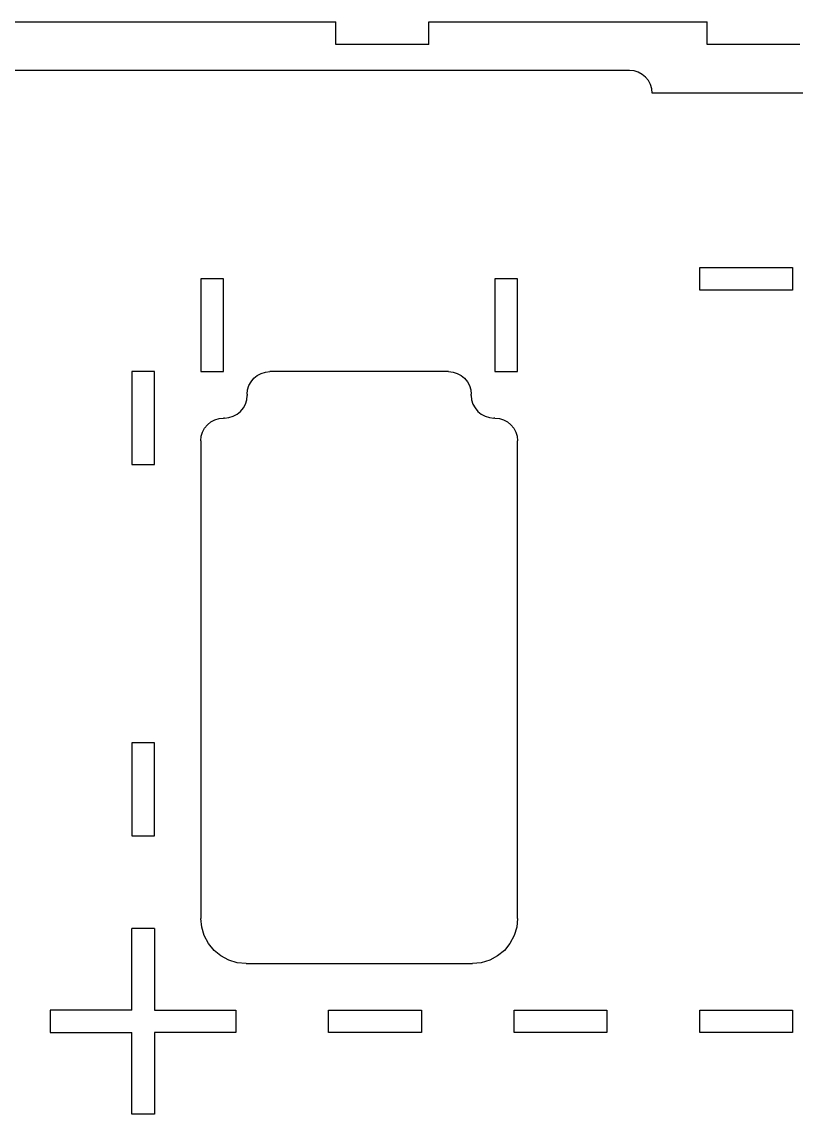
# Model space of a CAD drawing. Header units: millimetres. Extents: x -3928 to -434, y -548 to 1409.
# Drawn here: x -3064.5 to -2893.4, y 611.9 to 853.2 of the extents above; entities that cross this region are included whole.
import ezdxf

# ---------------------------------------------------------------- set-up
doc = ezdxf.new("R2010")
doc.units = ezdxf.units.MM
doc.header["$MEASUREMENT"] = 0
doc.layers.add('layer 1', color=7, linetype='Continuous')

msp = doc.modelspace()

# ---------------------------------------------------------------- linework, layer by layer
at = {"layer": 'layer 1', "color": 1, "lineweight": 25}
for points in [[(-3077.1188, 853.1505), (-3077.1188, 853.1505), (-2995.1189, 853.1505), (-2995.1189, 853.1505)], [(-2995.1189, 848.1502), (-2995.1189, 848.1502), (-2995.1189, 853.1505), (-2995.1189, 853.1505)], [(-2974.619, 853.1505), (-2974.619, 853.1505), (-2913.1189, 853.1505), (-2913.1189, 853.1505)], [(-2974.619, 848.1502), (-2974.619, 848.1502), (-2974.619, 853.1505), (-2974.619, 853.1505)], [(-2913.1189, 848.1502), (-2913.1189, 848.1502), (-2913.1189, 853.1505), (-2913.1189, 853.1505)], [(-2974.619, 848.1502), (-2974.619, 848.1502), (-2995.1189, 848.1502), (-2995.1189, 848.1502)], [(-2892.619, 848.1502), (-2892.619, 848.1502), (-2913.1189, 848.1502), (-2913.1189, 848.1502)], [(-2930.2174, 842.3919), (-2930.2174, 842.3919), (-3145.2174, 842.3919), (-3145.2174, 842.3919)], [(-2842.7176, 837.392), (-2842.7176, 837.392), (-2925.2175, 837.392), (-2925.2175, 837.392)], [(-2914.7174, 798.8919), (-2914.7174, 798.8919), (-2894.2175, 798.8919), (-2894.2175, 798.8919)], [(-2914.7174, 793.892), (-2914.7174, 793.892), (-2914.7174, 798.8919), (-2914.7174, 798.8919)], [(-2894.2175, 798.8919), (-2894.2175, 798.8919), (-2894.2175, 793.892), (-2894.2175, 793.892)], [(-3024.9675, 796.3918), (-3024.9675, 796.3918), (-3024.9675, 775.8919), (-3024.9675, 775.8919)], [(-3019.9676, 796.3918), (-3019.9676, 796.3918), (-3024.9675, 796.3918), (-3024.9675, 796.3918)], [(-3019.9676, 775.8919), (-3019.9676, 775.8919), (-3019.9676, 796.3918), (-3019.9676, 796.3918)], [(-2954.9676, 796.3918), (-2954.9676, 796.3918), (-2959.9675, 796.3918), (-2959.9675, 796.3918)], [(-2959.9675, 796.3918), (-2959.9675, 796.3918), (-2959.9675, 775.8919), (-2959.9675, 775.8919)], [(-2954.9676, 775.8919), (-2954.9676, 775.8919), (-2954.9676, 796.3918), (-2954.9676, 796.3918)], [(-2894.2175, 793.892), (-2894.2175, 793.892), (-2914.7174, 793.892), (-2914.7174, 793.892)], [(-3035.2175, 775.8919), (-3035.2175, 775.8919), (-3040.2173, 775.8919), (-3040.2173, 775.8919)], [(-3040.2173, 775.8919), (-3040.2173, 775.8919), (-3040.2173, 755.3919), (-3040.2173, 755.3919)], [(-3035.2175, 755.3919), (-3035.2175, 755.3919), (-3035.2175, 775.8919), (-3035.2175, 775.8919)], [(-3024.9675, 775.8919), (-3024.9675, 775.8919), (-3019.9676, 775.8919), (-3019.9676, 775.8919)], [(-2970.2175, 775.8919), (-2970.2175, 775.8919), (-3009.7173, 775.8919), (-3009.7173, 775.8919)], [(-2959.9675, 775.8919), (-2959.9675, 775.8919), (-2954.9676, 775.8919), (-2954.9676, 775.8919)], [(-3014.7176, 770.8919), (-3014.7176, 770.8919), (-3014.7176, 770.6418), (-3014.7176, 770.6418)], [(-2965.2176, 770.6418), (-2965.2176, 770.6418), (-2965.2176, 770.8919), (-2965.2176, 770.8919)], [(-3019.7175, 765.6419), (-3019.7175, 765.6419), (-3019.9676, 765.6419), (-3019.9676, 765.6419)], [(-2959.9675, 765.6419), (-2959.9675, 765.6419), (-2960.2177, 765.6419), (-2960.2177, 765.6419)], [(-3024.9675, 760.642), (-3024.9675, 760.642), (-3024.9675, 655.142), (-3024.9675, 655.142)], [(-2954.9676, 655.142), (-2954.9676, 655.142), (-2954.9676, 760.642), (-2954.9676, 760.642)], [(-3040.2173, 755.3919), (-3040.2173, 755.3919), (-3035.2175, 755.3919), (-3035.2175, 755.3919)], [(-3035.2175, 693.8918), (-3035.2175, 693.8918), (-3040.2173, 693.8918), (-3040.2173, 693.8918)], [(-3040.2173, 693.8918), (-3040.2173, 693.8918), (-3040.2173, 673.3919), (-3040.2173, 673.3919)], [(-3035.2175, 673.3919), (-3035.2175, 673.3919), (-3035.2175, 693.8918), (-3035.2175, 693.8918)], [(-3040.2173, 673.3919), (-3040.2173, 673.3919), (-3035.2175, 673.3919), (-3035.2175, 673.3919)], [(-3035.2175, 652.892), (-3035.2175, 652.892), (-3040.2173, 652.892), (-3040.2173, 652.892)], [(-3040.2173, 634.8919), (-3040.2173, 634.8919), (-3040.2173, 652.892), (-3040.2173, 652.892)], [(-3035.2175, 652.892), (-3035.2175, 652.892), (-3035.2175, 634.8919), (-3035.2175, 634.8919)], [(-3014.9674, 645.1418), (-3014.9674, 645.1418), (-2964.9675, 645.1418), (-2964.9675, 645.1418)], [(-3040.2173, 634.8919), (-3040.2173, 634.8919), (-3058.2175, 634.8919), (-3058.2175, 634.8919)], [(-3058.2175, 634.8919), (-3058.2175, 634.8919), (-3058.2175, 629.8921), (-3058.2175, 629.8921)], [(-3035.2175, 634.8919), (-3035.2175, 634.8919), (-3017.2174, 634.8919), (-3017.2174, 634.8919)], [(-3017.2174, 634.8919), (-3017.2174, 634.8919), (-3017.2174, 629.8921), (-3017.2174, 629.8921)], [(-2996.7175, 629.8921), (-2996.7175, 629.8921), (-2996.7175, 634.8919), (-2996.7175, 634.8919)], [(-2996.7175, 634.8919), (-2996.7175, 634.8919), (-2976.2175, 634.8919), (-2976.2175, 634.8919)], [(-2976.2175, 634.8919), (-2976.2175, 634.8919), (-2976.2175, 629.8921), (-2976.2175, 629.8921)], [(-2955.7176, 629.8921), (-2955.7176, 629.8921), (-2955.7176, 634.8919), (-2955.7176, 634.8919)], [(-2955.7176, 634.8919), (-2955.7176, 634.8919), (-2935.2174, 634.8919), (-2935.2174, 634.8919)], [(-2935.2174, 634.8919), (-2935.2174, 634.8919), (-2935.2174, 629.8921), (-2935.2174, 629.8921)], [(-2914.7174, 629.8921), (-2914.7174, 629.8921), (-2914.7174, 634.8919), (-2914.7174, 634.8919)], [(-2914.7174, 634.8919), (-2914.7174, 634.8919), (-2894.2175, 634.8919), (-2894.2175, 634.8919)], [(-2894.2175, 634.8919), (-2894.2175, 634.8919), (-2894.2175, 629.8921), (-2894.2175, 629.8921)], [(-3058.2175, 629.8921), (-3058.2175, 629.8921), (-3040.2173, 629.8921), (-3040.2173, 629.8921)], [(-3040.2173, 611.8919), (-3040.2173, 611.8919), (-3040.2173, 629.8921), (-3040.2173, 629.8921)], [(-3035.2175, 629.8921), (-3035.2175, 629.8921), (-3035.2175, 611.8919), (-3035.2175, 611.8919)], [(-3017.2174, 629.8921), (-3017.2174, 629.8921), (-3035.2175, 629.8921), (-3035.2175, 629.8921)], [(-2976.2175, 629.8921), (-2976.2175, 629.8921), (-2996.7175, 629.8921), (-2996.7175, 629.8921)], [(-2935.2174, 629.8921), (-2935.2174, 629.8921), (-2955.7176, 629.8921), (-2955.7176, 629.8921)], [(-2894.2175, 629.8921), (-2894.2175, 629.8921), (-2914.7174, 629.8921), (-2914.7174, 629.8921)], [(-3035.2175, 611.8919), (-3035.2175, 611.8919), (-3040.2173, 611.8919), (-3040.2173, 611.8919)]]:
    msp.add_open_spline(points, degree=3, dxfattribs=at)
for points in [[(-2925.2175, 837.392), (-2925.2175, 837.392), (-2925.3135, 838.3674), (-2925.3135, 838.3674), (-2925.3135, 838.3674), (-2925.3135, 838.3674), (-2925.5982, 839.3054), (-2925.5982, 839.3054), (-2925.5982, 839.3054), (-2925.5982, 839.3054), (-2926.0603, 840.1697), (-2926.0603, 840.1697), (-2926.0603, 840.1697), (-2926.0603, 840.1697), (-2926.6819, 840.9275), (-2926.6819, 840.9275), (-2926.6819, 840.9275), (-2926.6819, 840.9275), (-2927.4397, 841.5491), (-2927.4397, 841.5491), (-2927.4397, 841.5491), (-2927.4397, 841.5491), (-2928.304, 842.0112), (-2928.304, 842.0112), (-2928.304, 842.0112), (-2928.304, 842.0112), (-2929.242, 842.2959), (-2929.242, 842.2959), (-2929.242, 842.2959), (-2929.242, 842.2959), (-2930.2174, 842.3919), (-2930.2174, 842.3919)], [(-3014.7176, 770.8919), (-3014.7176, 770.8919), (-3014.6213, 771.8674), (-3014.6213, 771.8674), (-3014.6213, 771.8674), (-3014.6213, 771.8674), (-3014.3369, 772.8054), (-3014.3369, 772.8054), (-3014.3369, 772.8054), (-3014.3369, 772.8054), (-3013.8748, 773.6697), (-3013.8748, 773.6697), (-3013.8748, 773.6697), (-3013.8748, 773.6697), (-3013.2529, 774.4275), (-3013.2529, 774.4275), (-3013.2529, 774.4275), (-3013.2529, 774.4275), (-3012.4954, 775.0494), (-3012.4954, 775.0494), (-3012.4954, 775.0494), (-3012.4954, 775.0494), (-3011.6308, 775.5112), (-3011.6308, 775.5112), (-3011.6308, 775.5112), (-3011.6308, 775.5112), (-3010.6931, 775.7959), (-3010.6931, 775.7959), (-3010.6931, 775.7959), (-3010.6931, 775.7959), (-3009.7173, 775.8919), (-3009.7173, 775.8919)], [(-2970.2175, 775.8919), (-2970.2175, 775.8919), (-2969.2421, 775.7959), (-2969.2421, 775.7959), (-2969.2421, 775.7959), (-2969.2421, 775.7959), (-2968.304, 775.5112), (-2968.304, 775.5112), (-2968.304, 775.5112), (-2968.304, 775.5112), (-2967.4397, 775.0494), (-2967.4397, 775.0494), (-2967.4397, 775.0494), (-2967.4397, 775.0494), (-2966.682, 774.4275), (-2966.682, 774.4275), (-2966.682, 774.4275), (-2966.682, 774.4275), (-2966.06, 773.6697), (-2966.06, 773.6697), (-2966.06, 773.6697), (-2966.06, 773.6697), (-2965.5982, 772.8054), (-2965.5982, 772.8054), (-2965.5982, 772.8054), (-2965.5982, 772.8054), (-2965.3135, 771.8674), (-2965.3135, 771.8674), (-2965.3135, 771.8674), (-2965.3135, 771.8674), (-2965.2176, 770.8919), (-2965.2176, 770.8919)], [(-3019.7175, 765.6419), (-3019.7175, 765.6419), (-3018.7421, 765.7379), (-3018.7421, 765.7379), (-3018.7421, 765.7379), (-3018.7421, 765.7379), (-3017.804, 766.0226), (-3017.804, 766.0226), (-3017.804, 766.0226), (-3017.804, 766.0226), (-3016.9397, 766.4847), (-3016.9397, 766.4847), (-3016.9397, 766.4847), (-3016.9397, 766.4847), (-3016.182, 767.1063), (-3016.182, 767.1063), (-3016.182, 767.1063), (-3016.182, 767.1063), (-3015.56, 767.8641), (-3015.56, 767.8641), (-3015.56, 767.8641), (-3015.56, 767.8641), (-3015.0982, 768.7284), (-3015.0982, 768.7284), (-3015.0982, 768.7284), (-3015.0982, 768.7284), (-3014.8135, 769.6664), (-3014.8135, 769.6664), (-3014.8135, 769.6664), (-3014.8135, 769.6664), (-3014.7176, 770.6418), (-3014.7176, 770.6418)], [(-2965.2176, 770.6418), (-2965.2176, 770.6418), (-2965.1213, 769.6664), (-2965.1213, 769.6664), (-2965.1213, 769.6664), (-2965.1213, 769.6664), (-2964.8369, 768.7284), (-2964.8369, 768.7284), (-2964.8369, 768.7284), (-2964.8369, 768.7284), (-2964.3748, 767.8641), (-2964.3748, 767.8641), (-2964.3748, 767.8641), (-2964.3748, 767.8641), (-2963.7528, 767.1063), (-2963.7528, 767.1063), (-2963.7528, 767.1063), (-2963.7528, 767.1063), (-2962.9954, 766.4847), (-2962.9954, 766.4847), (-2962.9954, 766.4847), (-2962.9954, 766.4847), (-2962.1308, 766.0226), (-2962.1308, 766.0226), (-2962.1308, 766.0226), (-2962.1308, 766.0226), (-2961.1931, 765.7379), (-2961.1931, 765.7379), (-2961.1931, 765.7379), (-2961.1931, 765.7379), (-2960.2177, 765.6419), (-2960.2177, 765.6419)], [(-3024.9675, 760.642), (-3024.9675, 760.642), (-3024.8712, 761.6174), (-3024.8712, 761.6174), (-3024.8712, 761.6174), (-3024.8712, 761.6174), (-3024.5869, 762.5555), (-3024.5869, 762.5555), (-3024.5869, 762.5555), (-3024.5869, 762.5555), (-3024.1248, 763.4198), (-3024.1248, 763.4198), (-3024.1248, 763.4198), (-3024.1248, 763.4198), (-3023.5032, 764.1775), (-3023.5032, 764.1775), (-3023.5032, 764.1775), (-3023.5032, 764.1775), (-3022.7454, 764.7991), (-3022.7454, 764.7991), (-3022.7454, 764.7991), (-3022.7454, 764.7991), (-3021.8807, 765.2613), (-3021.8807, 765.2613), (-3021.8807, 765.2613), (-3021.8807, 765.2613), (-3020.9431, 765.5459), (-3020.9431, 765.5459), (-3020.9431, 765.5459), (-3020.9431, 765.5459), (-3019.9676, 765.6419), (-3019.9676, 765.6419)], [(-2959.9675, 765.6419), (-2959.9675, 765.6419), (-2958.9921, 765.5459), (-2958.9921, 765.5459), (-2958.9921, 765.5459), (-2958.9921, 765.5459), (-2958.0541, 765.2613), (-2958.0541, 765.2613), (-2958.0541, 765.2613), (-2958.0541, 765.2613), (-2957.1898, 764.7991), (-2957.1898, 764.7991), (-2957.1898, 764.7991), (-2957.1898, 764.7991), (-2956.432, 764.1775), (-2956.432, 764.1775), (-2956.432, 764.1775), (-2956.432, 764.1775), (-2955.81, 763.4198), (-2955.81, 763.4198), (-2955.81, 763.4198), (-2955.81, 763.4198), (-2955.3479, 762.5555), (-2955.3479, 762.5555), (-2955.3479, 762.5555), (-2955.3479, 762.5555), (-2955.0636, 761.6174), (-2955.0636, 761.6174), (-2955.0636, 761.6174), (-2955.0636, 761.6174), (-2954.9676, 760.642), (-2954.9676, 760.642)], [(-3014.9674, 645.1418), (-3014.9674, 645.1418), (-3016.9182, 645.3341), (-3016.9182, 645.3341), (-3016.9182, 645.3341), (-3016.9182, 645.3341), (-3018.7943, 645.9031), (-3018.7943, 645.9031), (-3018.7943, 645.9031), (-3018.7943, 645.9031), (-3020.5233, 646.8271), (-3020.5233, 646.8271), (-3020.5233, 646.8271), (-3020.5233, 646.8271), (-3022.0384, 648.0709), (-3022.0384, 648.0709), (-3022.0384, 648.0709), (-3022.0384, 648.0709), (-3023.2823, 649.5861), (-3023.2823, 649.5861), (-3023.2823, 649.5861), (-3023.2823, 649.5861), (-3024.2063, 651.3151), (-3024.2063, 651.3151), (-3024.2063, 651.3151), (-3024.2063, 651.3151), (-3024.7753, 653.1912), (-3024.7753, 653.1912), (-3024.7753, 653.1912), (-3024.7753, 653.1912), (-3024.9675, 655.142), (-3024.9675, 655.142)], [(-2954.9676, 655.142), (-2954.9676, 655.142), (-2955.1595, 653.1912), (-2955.1595, 653.1912), (-2955.1595, 653.1912), (-2955.1595, 653.1912), (-2955.7286, 651.3151), (-2955.7286, 651.3151), (-2955.7286, 651.3151), (-2955.7286, 651.3151), (-2956.6528, 649.5861), (-2956.6528, 649.5861), (-2956.6528, 649.5861), (-2956.6528, 649.5861), (-2957.8964, 648.0709), (-2957.8964, 648.0709), (-2957.8964, 648.0709), (-2957.8964, 648.0709), (-2959.4119, 646.8271), (-2959.4119, 646.8271), (-2959.4119, 646.8271), (-2959.4119, 646.8271), (-2961.1405, 645.9031), (-2961.1405, 645.9031), (-2961.1405, 645.9031), (-2961.1405, 645.9031), (-2963.0166, 645.3341), (-2963.0166, 645.3341), (-2963.0166, 645.3341), (-2963.0166, 645.3341), (-2964.9675, 645.1418), (-2964.9675, 645.1418)]]:
    msp.add_open_spline(points, degree=3, knots=[0, 0, 0, 0, 0.11111111, 0.11111111, 0.11111111, 0.11111111, 0.22222222, 0.22222222, 0.22222222, 0.22222222, 0.33333333, 0.33333333, 0.33333333, 0.33333333, 0.44444444, 0.44444444, 0.44444444, 0.44444444, 0.55555556, 0.55555556, 0.55555556, 0.55555556, 0.66666667, 0.66666667, 0.66666667, 0.66666667, 0.77777778, 0.77777778, 0.77777778, 0.77777778, 1, 1, 1, 1], dxfattribs=at)

doc.saveas('drawing.dxf')
